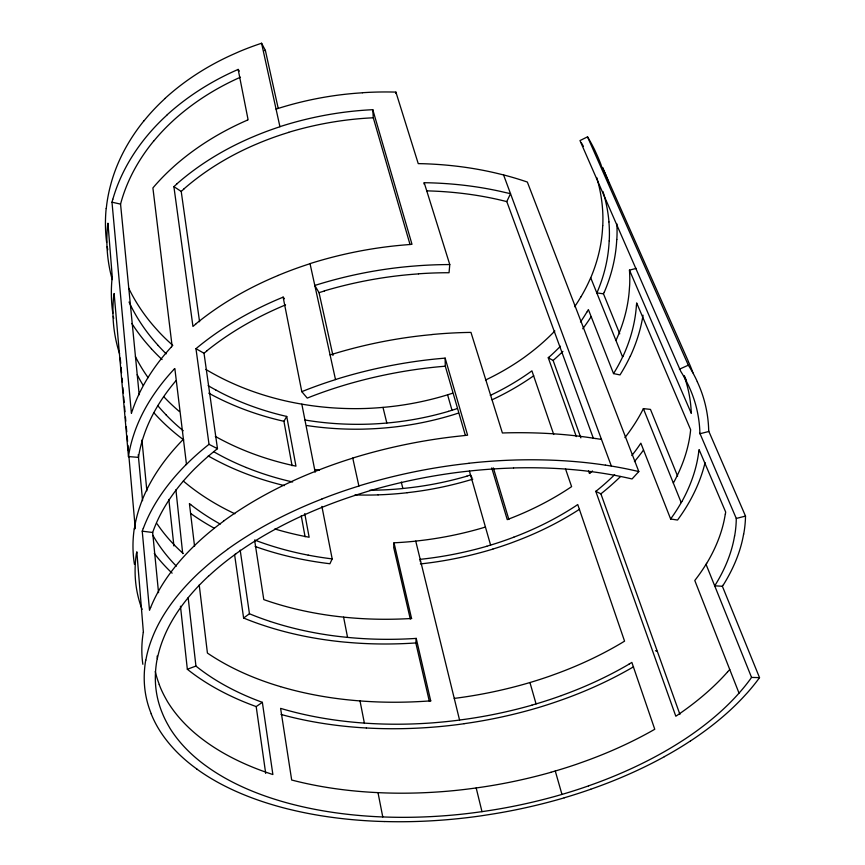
<?xml version="1.0" encoding="UTF-8"?>
<svg xmlns="http://www.w3.org/2000/svg" width="865" height="865" viewBox="0 0 865 865"><rect width="100%" height="100%" fill="white"/><g stroke="black" fill="none" stroke-linecap="round" stroke-linejoin="round"><path stroke-width="1.3" d="M699.85 433.246L736.277 518.449L736.202 521.552A305.691 173.465 -14.3 0 1 735.218 532.364L734.655 535.954M602.775 225.646L602.894 221.873A250.612 185.824 -14.1 0 0 602.656 210.509L602.364 206.703A267.674 198.55 -13.3 0 0 596.709 177.53M708.651 430.954L745.511 516.091L745.414 519.26A315.617 179.239 -14.3 0 1 744.311 530.44L743.705 534.148M609.252 240.87L609.382 237.097A253.294 185.651 -14.1 0 0 609.187 225.733L608.917 221.927M616.842 239.486L617.005 235.583A261.446 191.738 -14.1 0 0 616.864 223.851M395.835 93.507L395.9 92.123L394.007 92.058A274.508 196.96 -13.2 0 0 368.814 92.35L362.5 92.706M636.532 305.064L636.651 302.912L690.648 429.754L690.421 431.862A265.458 165.637 -14.8 0 1 673.954 481.967L673.294 482.951M550.973 772.304A298.901 159.192 -15.5 0 1 476.204 787.939A325.305 175.563 -15.6 0 1 454.341 790.578L448.859 791.097A353.039 193.025 -15.8 0 1 378.027 792.632A374.491 206.681 -16.1 0 1 356.639 791.172L351.352 790.653A387.909 215.201 -16.3 0 1 295.311 780.944L291.678 780.025L280.606 708.37L284.12 709.397A371.972 221.062 -16.5 0 0 338.507 720.523L343.643 721.151A359.213 212.422 -16.3 0 0 364.37 723.097A338.788 198.582 -16 0 0 433.073 722.826L438.393 722.372A312.373 180.839 -15.7 0 0 459.564 720.069L415.741 541.133A279.168 189.835 -16.1 0 1 396.375 542.679L394.007 542.798L393.705 547.491L410.313 619.135M424.11 184.115L424.207 182.72L428.845 182.796A307.486 204.075 -13.1 0 1 505.365 192.527L510.512 193.684L506.793 201.556L593.401 438.425M411.589 618.594L394.007 542.798M429.354 701.364L415.827 642.944L416.227 638.392L413.621 638.565A321.521 203.848 -16.2 0 1 347.6 637.386A340.702 217.807 -16.5 0 1 327.64 634.964L322.699 634.186A352.693 226.511 -16.7 0 1 270.388 621.513M424.207 182.72L449.778 264.571L449.043 272.735L445.745 272.735A295.873 185.013 -13.5 0 0 418.519 273.805M430.727 700.964L416.227 638.392M698.844 451.692L699.093 449.595L725.681 512.048L725.378 514.113M106.265 208.519L106.773 204.216A231.539 177.725 -13.5 0 1 110.093 187.035L111.239 182.742A220.618 169.724 -13 0 1 143.979 120.765M107.714 225.105L107.952 223.192L112.288 277.222M113.877 295.43L114.126 293.505L128.463 456.569L138.508 457.38L138.951 454.449A260.235 166.437 -13.8 0 1 143.071 437.928L144.477 433.787A247.563 158.749 -13.5 0 1 175.855 380.827M128.463 456.569L128.831 454.201A269.977 172.784 -13.8 0 1 132.994 437.03L134.41 432.727A257.316 165.118 -13.5 0 1 174.027 369.29M134.334 528.893L135.048 524.677A280.757 169.67 -13.9 0 1 139.46 507.679L140.963 503.398A267.609 162.166 -13.6 0 1 182.591 440.08M136.508 553.687L136.832 551.816L143.395 632.412M378.005 792.664L382.773 816.96A379.886 204.378 -16 0 1 361.181 815.641L355.839 815.165A393.543 212.844 -16.2 0 1 299.214 805.975L294.305 804.785A398.787 216.077 -16.3 0 1 279.871 800.828L275.167 799.379A393.553 212.952 -16.2 0 1 223.7 777.311L219.905 775.072A380.827 205.492 -16 0 1 209.006 768.012L205.556 765.547A359.829 193.544 -15.5 0 1 169.994 728.352L168.145 725.097A336.161 180.417 -15 0 1 163.139 715.117L161.733 711.69A311.778 167.334 -14.5 0 1 156.987 659.844L157.927 655.908A289.883 155.873 -14 0 1 162.793 640.035L164.415 636.034A275.827 148.748 -13.7 0 1 208.443 576.209M145.839 660.2L146.639 656.135A300.782 161.885 -14 0 1 151.548 639.624L153.202 635.451A286.748 154.77 -13.7 0 1 198.669 572.998L203.145 568.986A281.157 151.991 -13.6 0 1 222.37 553.2L227.571 549.361M132.345 410.421L131.404 413.329L111.985 202.194L112.774 199.285M139.189 394.764L120.559 204.108L121.489 200.745A214.639 163.215 -13 0 1 153.592 141.168M150.607 607.468L149.515 610.301L142.238 531.175L143.276 528.299M158.544 592.666L152.662 532.483L153.873 529.153A260.916 154.727 -13.6 0 1 194.874 468.603L198.896 464.764A255.608 151.808 -13.5 0 1 216.163 449.714L217.472 448.686L204.021 353.255L195.977 348.692L199.35 345.892A257.608 165.15 -13.4 0 1 282.347 297.474L283.125 297.106L284.434 298.749M602.689 225.668A231.852 171.443 -15 0 1 591.206 276.692L589.616 280.152A214.315 157.798 -15.7 0 1 582.761 293.722L580.848 297.03M619.729 333.814L603.478 293.83L604.192 292.229M321.888 506.382L332.182 558.898L329.9 563.764L329.176 563.645A333.414 227.765 -16.7 0 1 309.475 560.725A344.205 236.102 -17 0 1 255.153 546.485M597.261 291.905L596.796 292.9L603.478 293.83M623.081 355.969L621.416 359.429A226.165 156.5 -15.6 0 1 613.923 372.988L613.534 373.604L620 374.913L620.702 373.799A234.599 162.415 -15.6 0 0 628.52 359.775L630.261 356.196M615.934 340.442L616.421 339.458A242.059 170.492 -14.9 0 0 629.406 288.51L629.688 284.736A261.695 184.851 -14.1 0 0 629.655 273.394L629.461 270.129L636.262 268.399M677.609 476.161L650.458 409.383L643.376 408.626L642.144 411.091A233.939 155.073 -15.5 0 1 634.218 424.607L632.023 427.905A220.964 145.807 -15.8 0 1 624.941 437.604M681.782 501.614L679.814 505.019A248.169 151.321 -15.4 0 1 671.078 518.373L670.635 518.989L677.533 520.049L678.344 518.946A257.446 157.073 -15.4 0 0 687.459 505.128L689.513 501.603A278.054 170.513 -14.8 0 0 705.072 462.602M292.067 465.738L283.925 421.277L286.737 416.443L282.65 415.481A305.367 232.231 -17.7 0 1 235.734 399.727L231.658 397.911A309.27 235.496 -17.8 0 1 219.699 392.072L215.807 389.996M586.805 312.254L588.384 309.562L613.534 373.604M706.651 563.32L704.553 566.683A257.575 148.012 -15.3 0 1 695.265 579.885L694.779 580.491L739.024 693.125M690.465 740.981A269.718 136.886 -15.4 0 0 744.387 695.99L747.371 692.746A285.277 145.579 -15.2 0 0 758.173 679.501L759.524 677.641L722.372 586.254L723.367 584.708M759.524 677.641L751.555 677.414L749.901 679.739A274.962 140.206 -15.2 0 1 739.553 692.541L736.731 695.676A259.478 131.588 -15.4 0 1 684.842 739.153L680.766 741.759A253.153 128.052 -15.5 0 1 663.985 751.901L659.649 754.334A260.289 132.129 -15.4 0 1 588.535 785.852M144.033 120.797L147.234 116.948A216.25 166.577 -12.8 0 1 161.247 102.07L165.042 98.491M395.9 92.123L418.238 163.626L422.823 163.712A303.885 204.767 -13.1 0 1 498.456 173.692L504.403 175.141A317.866 212.876 -12.8 0 1 527.347 182.061L638.813 471.566L632.055 478.961A364.187 188.029 -13.4 0 0 606.343 473.858A348.909 181.326 -13.5 0 0 513.561 467.954M153.646 141.2L156.77 137.503A210.217 160.057 -12.8 0 1 170.416 123.208L174.114 119.77A214.92 163.301 -13 0 1 240.459 77.201M727.497 672.062L729.736 669.499M171.4 347.027L172.124 346.26L152.9 187.943L155.624 184.775A226.176 166.253 -13 0 1 170.405 169.637L174.406 165.983A231.009 169.443 -13.1 0 1 247.412 120.127M174.103 369.312L174.838 368.544L186.472 464.343M182.666 440.112L183.434 439.334M185.683 465.111L189.792 461.067A265.923 158.057 -13.5 0 1 207.751 445.324L209.016 444.329L195.977 348.692M167.302 114.753L163.453 118.343A218.65 166.567 -12.8 0 0 149.256 133.286L146.012 137.157A223.062 169.713 -13 0 0 112.828 199.296M208.519 576.241L212.758 572.381A270.226 145.969 -13.6 0 1 231.236 557.309L236.221 553.643M196.269 323.661L192.949 326.451L173.897 186.645L176.893 183.942M199.577 321.748L181.218 191.435L184.007 188.916M576.306 436.587L548.259 357.775L548.788 357.321M580.858 437.874L553.113 360.446L553.73 359.916A212.66 154.208 -16.1 0 0 562.92 351.374M204.021 353.255L207.167 350.66M589.995 472.993L589.422 473.458L588.514 470.906M727.454 672.062A256.04 133.329 -15.4 0 1 676.516 715.777L675.803 716.209L595.79 491.363L596.374 490.909M595.79 491.363L600.894 493.829L601.575 493.299A232.296 151.018 -15.8 0 0 620.573 476.496M223.646 521.119L218.542 524.958A277.189 153.721 -13.6 0 0 199.653 540.744L195.328 544.788A282.704 156.543 -13.7 0 0 150.672 607.468M234.556 554.389L243.606 618.021L249.455 613.75L252.515 615.015A357.288 229.831 -16.8 0 0 265.847 619.989L270.388 621.524M180.471 606.192L187.337 669.251L189.403 670.894A370.544 219.959 -16.2 0 0 200.226 678.722L203.999 681.209A382.535 227.679 -16.5 0 0 254.916 706.11L256.191 706.586L262.354 702.337L272.875 774.532L271.502 774.088A387.931 215.309 -16.3 0 1 220.553 751.371L216.801 749.079A375.41 207.784 -16 0 1 206.011 741.856L202.594 739.337A354.736 195.739 -15.6 0 1 167.388 701.439L165.55 698.141A331.425 182.493 -15 0 1 160.587 688.01L159.192 684.539M690.421 740.959L686.237 743.684A263.371 133.318 -15.5 0 1 668.829 754.161L664.32 756.68M628.92 664.19L631.861 662.428L654.762 729.26L651.691 731.012A256.829 133.87 -15.5 0 1 581.518 762.498L576.523 764.271A273.535 143.795 -15.4 0 1 556.13 770.758L550.962 772.261M601.305 165.518A275.773 204.67 -13.3 0 0 596.526 153.959L594.774 150.11A290.121 215.115 -12.6 0 0 588.697 138.768L587.53 136.843L579.982 140.573L680.777 371.399A327.197 201.167 -13.2 0 1 686.767 381.995L688.508 385.563A310.524 191.079 -13.6 0 1 699.904 433.235M679.371 369.225L688.313 365.192L689.502 367.052A336.669 207.167 -13.2 0 1 695.579 378.005L697.341 381.692M239.324 71.092L238.156 69.416L237.475 69.719A223.332 169.778 -13 0 0 167.248 114.71M247.39 120.084L248.104 119.781L238.156 69.416M277.989 275.47L284.25 272.929A266.474 172.816 -13.5 0 1 310.038 263.706L335.512 379.616A284.358 167.54 -13.7 0 0 307.691 389.326L301.798 391.65L283.125 297.106M321.996 498.932L329.208 496.164A300.523 160.977 -13.8 0 1 358.899 486.033L352.769 458.136A296.306 162.847 -13.7 0 0 323.575 468.17L316.482 470.906A282.996 156.543 -13.6 0 0 223.581 521.087M182.71 553.622L175.909 489.763M508.404 519.195L507.247 519.627L491.742 467.922M513.81 537.187L509.388 538.83A238.47 156.208 -15.8 0 1 491.374 544.864L486.79 546.237M187.337 669.251L195.933 666.061L197.49 667.315A360.045 213.514 -16.2 0 0 207.957 674.97L211.611 677.414A371.982 221.17 -16.5 0 0 261.035 701.85L262.354 702.337M561.417 695.601L556.584 697.309A262.982 148.477 -15.5 0 1 536.895 703.667L531.899 705.137M588.557 785.874L583.475 787.626A277.243 141.957 -15.4 0 1 562.845 794.157L557.601 795.67A303.02 157.225 -15.4 0 1 482.01 811.63A329.857 173.465 -15.6 0 1 459.899 814.387L454.374 814.927A358.056 190.808 -15.8 0 1 382.795 816.928M590.741 789.258L585.497 791.064A287.613 147.385 -15.4 0 1 564.207 797.8M288.661 132.388L282.898 134.216A236.145 169.972 -13.3 0 0 260.441 142.455L254.991 144.747A224.878 162.761 -13.1 0 0 183.953 188.884M314.838 285.536L319.034 292.662L324.386 290.975M452.449 393.261A215.872 159.452 -16.1 0 1 448.286 394.591L444.102 395.867A235.161 175.444 -16.2 0 1 383.011 407.372A255.11 192.235 -16.5 0 1 365.008 408.496L360.489 408.604A275.946 209.957 -16.9 0 1 301.863 404.139A291.981 223.678 -17.4 0 1 284.12 400.592L279.73 399.533A302.004 232.22 -17.8 0 1 233.215 383.606L229.171 381.779A305.853 235.475 -17.9 0 1 217.32 375.886L213.46 373.799A301.982 232.285 -17.8 0 1 205.881 369.431M448.481 411.318L452.709 410.032A218.164 159.301 -16.1 0 0 456.915 408.68M466.884 476.128L470.538 475.004L472.009 477.74M485.427 527.034L481.664 528.18A257.056 172.881 -15.9 0 1 415.751 541.079M513.799 537.165A224.176 145.774 -15.8 0 0 575.128 506.328L577.744 504.544L624.562 641.149L621.665 642.911A243.908 139.579 -15.6 0 1 554.995 674.246L550.226 675.976A259.641 149.786 -15.5 0 1 530.775 682.29L525.823 683.739A283.504 165.572 -15.6 0 1 454.276 698.39M264.452 50.657L265.371 50.397L278.227 108.46M699.85 433.765L708.651 431.527M736.277 518.449L745.511 516.091M464.116 723.724L458.688 724.459A322.526 186.872 -15.7 0 1 436.933 726.827L431.484 727.27A347.849 203.967 -16 0 1 366.349 727.973M420.412 563.937L424.574 563.461A266.723 176.568 -15.8 0 0 492.866 549.102M407.123 492.747L402.301 493.255A278.325 197.501 -16.2 0 1 382.946 494.661L378.091 494.856M468.938 463.24L476.907 462.418A339.577 178.32 -13.7 0 1 508.523 460.245L516.34 459.975A358.618 186.635 -13.5 0 1 605.392 465.165M352.725 458.05A313.552 170.805 -13.8 0 1 461.056 435.928L467.597 435.192L445.14 358.121L438.901 358.672A300.998 175.833 -13.7 0 0 335.469 379.53M431.959 334.506L439.355 333.868A317.412 187.424 -13.6 0 1 468.765 332.43L470.971 332.409L502.392 432.976L507.777 432.824A353.699 188.927 -13.5 0 1 595.628 438.544M430.748 700.834L428.056 701.039A334.301 200.107 -16 0 1 360.056 700.92A354.391 213.99 -16.3 0 1 339.502 698.866L334.42 698.196A366.955 222.651 -16.5 0 1 280.574 686.659M415.827 642.944L412.162 643.182A330.095 209.352 -16.1 0 1 349.557 642.522L344.378 642.09A350.595 224.338 -16.5 0 1 323.932 639.603A362.046 232.685 -16.7 0 1 265.187 625.946L260.516 624.4A367.29 236.491 -16.8 0 1 246.828 619.329L243.606 618.021M411.599 618.464L409.015 618.626A317.477 204.843 -16.2 0 1 343.621 617.123A336.377 218.823 -16.5 0 1 323.856 614.582L318.969 613.782A348.184 227.527 -16.8 0 1 267.144 600.764L263.793 599.607L254.786 541.317M309.994 263.62A282.195 181.542 -13.5 0 1 406.161 244.817L411.989 244.287L372.783 109.682L367.463 109.985A259.532 185.51 -13.3 0 0 279.903 126.658M513.54 468.008L505.993 468.279A328.862 172.524 -13.7 0 0 475.523 470.419A309.281 163.863 -13.8 0 0 369.387 490.855L362.121 493.137A289.667 155.019 -13.8 0 0 333.663 502.846L326.754 505.484A276.13 148.758 -13.7 0 0 236.156 553.611M449.778 264.571L447.659 264.571A305.453 191.154 -13.5 0 0 419.428 265.642L412.335 266.193A285.764 180.623 -13.6 0 0 314.795 285.461M384.72 821.555L379.14 821.382A391.002 210.595 -16 0 1 356.996 820.063A404.052 218.726 -16.2 0 1 293.419 810.289L288.359 809.089A410.032 222.446 -16.3 0 1 273.535 805.066L268.691 803.596A404.777 219.288 -16.2 0 1 215.666 781.127L211.741 778.846A391.986 211.741 -16 0 1 200.475 771.634L196.896 769.115M366.338 727.995L360.975 727.66A369.679 218.834 -16.3 0 1 339.707 725.703A381.876 227.127 -16.5 0 1 281.071 714.468M722.372 586.254L714.695 585.821L715.333 584.87A282.552 159.755 -14.8 0 0 734.558 535.976M152.662 532.483L142.238 531.175M605.424 465.121L612.312 466.224A374.805 193.717 -13.4 0 1 638.813 471.576M595.661 438.501L601.478 439.42M308.232 555.146L312.979 556.022A324.04 221.181 -16.7 0 0 332.182 558.898M120.559 204.108L111.985 202.194M280.563 686.659L275.892 685.242A371.777 225.96 -16.6 0 1 262.171 680.593L257.694 678.917A366.955 222.759 -16.5 0 1 208.757 653.962L207.416 653.032L199.22 584.978M254.58 539.987L257.835 541.22A335.339 229.874 -17 0 0 308.221 555.146M655.486 650.685L657.357 651.432M246.32 467.554L242.113 465.803A323.748 234.956 -17.5 0 1 229.733 460.191L225.689 458.19A319.628 231.733 -17.3 0 1 213.893 451.811M234.891 513.756L233.669 513.194A331.263 230.544 -17.1 0 1 188.321 485.168L184.98 482.432A320.785 222.77 -16.7 0 1 183.337 481.048M209.016 444.329L217.472 448.686M548.259 357.775L553.113 360.446M173.897 186.645L181.218 191.435M190.689 504.598L189.413 503.592L194.56 546.291M179.423 411.556L176.19 408.756A305.983 224.23 -17 0 1 166.923 399.987L163.993 396.959M183.142 553.459L181.466 551.946A318.731 207.351 -15.9 0 1 157.116 523.844M166.004 414.843L168.967 417.86A309.551 223.981 -16.9 0 0 178.309 426.575L181.574 429.364A319.628 231.733 -17.3 0 0 183.229 430.748M151.397 348.79L154.348 351.936A304.296 231.225 -17.2 0 0 162.069 359.559M158.187 345.524L161.052 348.595A295.776 224.597 -17.2 0 0 166.231 353.85M301.798 391.65L307.248 398.095L312.006 396.224A274.108 161.377 -13.7 0 1 338.68 386.925L345.524 384.828A292.813 170.729 -13.7 0 1 445.27 366.209M164.988 98.448A220.889 169.799 -12.9 0 1 234.35 53.792L239.648 51.446A231.582 177.087 -13.1 0 1 261.587 43.25L265.371 50.397M688.443 361.57L602.602 167.637L603.316 169.151M587.53 136.843L688.313 365.192M684.334 375.767L686.496 380.708M629.461 270.129L691.276 413.34A306.74 192.16 -13.6 0 0 684.204 376.329M151.159 713.841L152.651 717.366A347.135 186.483 -15 0 0 157.927 727.638L159.949 730.957A370.89 199.696 -15.5 0 0 196.96 769.093M590.676 277.676L622.584 356.953M643.376 408.626L681.198 502.587M706.024 564.283L751.555 677.414M670.635 518.989L640.857 443.172L639.04 445.843A223.516 145.223 -15.8 0 1 631.839 455.531M503.549 174.86L611.317 465.997M600.894 493.829L679.912 714.404M553.719 434.468L531.91 370.847L529.499 372.588A205.232 148.867 -16.2 0 1 490.282 395.413M565.494 468.819L571.603 486.638L568.986 488.39A221.624 146.358 -15.9 0 1 508.393 519.162M493.353 467.9L508.88 519.519M410.053 244.59L373.269 117.705L372.783 109.682M465.37 435.398L445.28 366.122L445.14 358.121M447.583 394.786L451.995 410.226M469.446 471.166L490.596 545.08M529.942 682.517L536.062 703.905M555.265 770.996L561.958 794.394M383 407.426L386.828 423.028A237.691 175.303 -16.2 0 0 448.503 411.362M401.274 482.043L402.863 488.52A269.621 191.208 -16.2 0 1 384.038 489.882L379.313 490.066A291.829 209.114 -16.6 0 1 369.842 490.26M476.193 787.983L481.989 811.673M319.034 292.662L332.949 355.504M261.587 43.25L279.936 126.744A244.936 176.395 -13.3 0 0 256.537 135.351L250.872 137.74A233.691 169.226 -13.1 0 0 176.838 183.899M301.842 404.171L315.174 472.16M343.6 617.156L347.568 637.418M360.024 700.953L364.37 723.097M286.737 416.443L295.96 466.149L291.764 465.229A315.952 231.896 -17.4 0 1 243.595 450.07L239.41 448.308A319.996 235.194 -17.6 0 1 227.149 442.631L223.148 440.609A315.93 231.982 -17.4 0 1 215.299 436.382M304.761 513.594L309.14 537.241L304.794 536.408A331.273 230.458 -17.1 0 1 274.821 528.958M301.236 515.767L305.086 536.776M240.189 550.118L249.455 613.75M256.191 706.586L265.696 773.407M188.159 597.693L195.933 666.061M168.837 499.44L173.908 545.934M141.947 440.036L146.866 490.823M138.249 454.698L142.563 500.651M157.127 656.081L157.376 658.719M120.235 358.013L120.711 363.387M121.068 367.42L121.543 372.793M122.019 378.167L122.376 382.2M122.841 387.574L123.317 392.948M123.673 396.981L124.149 402.355M124.506 406.388L124.982 411.762M125.447 417.135L125.803 421.168M126.279 426.542L126.755 431.916M127.112 435.949L127.588 441.323M127.944 445.356L128.409 450.73M128.885 456.104L135.286 528.666M420.217 559.385L420.239 561.515M564.218 797.844A310.751 161.139 -15.4 0 1 486.649 814.971L480.983 815.857A340.605 179.293 -15.6 0 1 458.288 818.658L452.6 819.22A367.657 196.009 -15.8 0 1 384.741 821.534M276.043 109.109A256.591 185.791 -13.3 0 1 362.5 92.793M743.597 534.17A292.402 165.442 -14.8 0 1 723.464 584.708M132.41 410.421A254.061 165.896 -13.4 0 1 171.335 346.995M324.353 290.889A278.022 175.433 -13.6 0 1 418.509 273.891M531.91 705.18A287.202 164.177 -15.6 0 1 459.575 720.026M486.8 546.28A260.084 172.276 -15.8 0 1 420.228 559.331M288.64 132.313A252.548 180.255 -13.3 0 1 373.258 117.791M166.058 414.822A292.792 211.406 -16.2 0 1 157.625 405.469M143.168 385.379A292.792 211.406 -16.2 0 1 137.189 374.696M636.435 305.075A244.752 170.124 -14.9 0 1 623.157 355.969M466.895 476.183A248.385 174.276 -16 0 1 402.874 488.466M142.087 609.393A305.269 180.342 -14.5 0 1 136.378 553.687M134.464 564.413A301.215 181.715 -14.5 0 1 134.216 528.893M119.597 353.807A262.809 189.695 -14.5 0 1 113.769 295.43M464.116 723.67A294.522 168.275 -15.5 0 0 538.333 707.592A272.799 154.121 -15.5 0 0 558.639 700.985L563.634 699.223A256.732 143.86 -15.6 0 0 633.537 666.796M143.341 528.31A271.221 160.966 -13.6 0 1 185.618 465.089M628.952 664.212A247.012 138.324 -15.6 0 1 561.407 695.568M664.363 756.702A270.54 137.438 -15.4 0 1 590.73 789.237M579.518 509.258A232.966 151.58 -15.8 0 1 516.016 541.112L511.464 542.842A247.336 162.112 -15.8 0 1 492.855 549.059M533.737 375.745A213.266 154.759 -16.2 0 1 492.055 399.792M591.141 316.655A212.66 154.208 -16.1 0 1 582.74 328.776M643.517 450.038A232.296 151.018 -15.8 0 1 634.445 461.575M330.073 354.942A297.041 177.217 -13.7 0 1 431.949 334.604M220.229 524.071A335.328 229.96 -17 0 1 190.678 504.609M378.091 494.888A299.593 214.715 -16.6 0 1 355.018 494.899M472.798 479.156A254.721 178.623 -16 0 1 407.123 492.693M208.27 455.963A328.614 238.437 -17.3 0 0 220.424 462.461L224.554 464.505A332.755 241.681 -17.5 0 0 237.28 470.236L241.605 472.009A328.073 237.897 -17.3 0 0 284.477 485.611M183.704 439.907A328.614 238.437 -17.3 0 1 174.979 433.041L171.616 430.186A318.493 230.62 -16.9 0 1 161.971 421.266L158.901 418.184A301.68 217.969 -16.2 0 1 153.775 412.627M643.03 315.174A253.24 176.114 -14.9 0 1 630.336 356.196M113.683 318.439A259.803 189.943 -14.5 0 1 113.315 316.385M112.828 313.271A259.803 189.943 -14.5 0 1 112.18 277.222M148.11 377.659A289.44 211.666 -16.2 0 1 135.427 356.639M319.304 470.16A288.51 209.406 -16.7 0 1 314.676 469.49M292.64 481.989A319.639 231.658 -17.3 0 1 246.33 467.543M426.942 190.862A299.258 198.399 -13.1 0 1 506.76 201.61M227.495 549.329A287.039 154.759 -13.7 0 1 322.029 498.975M207.103 350.617A247.855 158.792 -13.4 0 1 285.558 304.891M698.747 451.714A268.712 164.664 -14.8 0 1 681.869 501.614M697.277 381.725A319.985 197.047 -13.6 0 1 708.705 430.943M688.378 361.602A316.071 198.161 -13.6 0 1 692.962 372.837M581.356 142.822A282.012 208.973 -12.6 0 1 583.453 146.455M172.124 573.16A332.668 212.866 -15.8 0 1 154.273 553.395M196.204 323.618A254.353 165.939 -13.4 0 1 278.022 275.513M176.319 566.11A322.818 206.378 -15.8 0 1 152.9 535.37M159.311 684.518A307.399 169.281 -14.5 0 1 155.268 671.467M151.278 713.82A322.699 173.357 -14.5 0 1 145.709 660.211M142.855 664.277A318.158 175.357 -14.5 0 1 143.276 632.412M358.856 485.946A317.985 168.805 -13.8 0 1 468.927 463.326M725.281 514.134A278.963 161.149 -14.8 0 1 706.737 563.32M214.228 528.201A344.789 236.642 -17 0 1 190.992 513.669M614.647 474.669A223.516 145.223 -15.8 0 1 596.407 490.92M602.959 191.511A270.54 198.377 -13.3 0 1 608.971 221.916M609.165 240.892A234.329 171.281 -15 0 1 597.337 291.905M158.241 345.503A279.806 212.066 -16.4 0 1 129.047 302.036M592.503 470.971A220.964 145.807 -15.8 0 1 590.027 473.014M283.915 421.287A313.411 238.459 -17.7 0 1 231.225 404.171L227.041 402.322A317.844 242.2 -17.9 0 1 214.758 396.365L210.757 394.256A313.919 238.978 -17.7 0 1 208.779 393.164M603.262 169.183A278.725 204.508 -13.3 0 1 609.057 183.65M601.651 166.491A275.773 204.67 -13.3 0 1 602.667 169.399M107.757 249.726A248.439 190.376 -14.4 0 1 107.238 246.622M106.644 242.46A248.439 190.376 -14.4 0 1 106.168 208.508M112.234 279.59A251.185 190.343 -14.5 0 1 107.617 225.095M485.492 380.049A203.091 149.04 -16.2 0 0 524.32 357.321L527.607 354.877A197.696 144.682 -16.3 0 0 540.311 344.713L543.35 342.053A202.507 148.499 -16.1 0 0 554.865 330.971M616.756 239.497A242.438 177.303 -15 0 1 604.267 292.229M386.828 423.028A257.889 192.138 -16.4 0 1 368.663 424.153L364.111 424.272A278.973 209.903 -16.9 0 1 304.977 420.001M306.913 425.548A286.38 215.515 -16.8 0 0 362.986 429.148L367.679 428.986A266.193 198.431 -16.4 0 0 386.341 427.818L390.991 427.364A243.757 179.682 -16.2 0 0 454.244 414.454A226.262 165.291 -16.1 0 0 458.569 413.016M586.762 312.243A204.637 148.326 -16.1 0 1 580.48 321.975M560.444 346.216A204.637 148.326 -16.1 0 1 548.821 357.342M151.44 348.757A288.283 218.629 -16.4 0 1 131.848 323.467M215.817 389.996A305.356 232.307 -17.7 0 1 208.162 385.66M128.744 288.25A276.746 212.087 -16.4 0 0 156.381 329.068L159.171 332.171A292.521 224.597 -17.3 0 0 168.113 341.102L171.238 343.978A301.982 232.285 -17.8 0 0 172.816 345.394M580.804 297.019A202.507 148.499 -16.1 0 1 574.62 306.74"/></g></svg>
